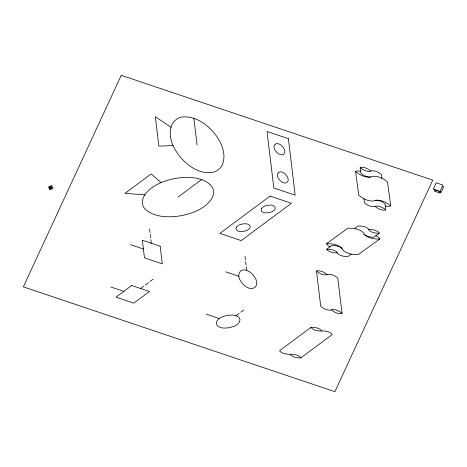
<?xml version="1.0" encoding="UTF-8"?>
<svg xmlns="http://www.w3.org/2000/svg" width="467" height="467" viewBox="0 0 467 467"><rect width="100%" height="100%" fill="white"/><g stroke="black" fill="none" stroke-linecap="round" stroke-linejoin="round"><path stroke-width="0.7" d="M49.8 188.172L50.378 186.923M51.218 188.645L51.796 187.401M178.032 197.109L201.557 179.62A26.415 23.683 -21.4 0 1 210.459 184.944A12.527 11.231 -21.4 0 1 212.03 198.026A26.415 23.683 -21.4 0 1 204.739 206.093A41.37 37.091 -21.4 0 1 194.36 211.884A62.502 56.034 -21.4 0 1 165.838 216.711A41.37 37.091 -21.4 0 1 154.513 214.604A28.049 25.148 -21.4 0 1 145.056 208.947A10.058 9.019 -21.4 0 1 142.517 203.127A12.527 11.231 -21.4 0 1 144.034 196.198A26.415 23.683 -21.4 0 1 151.331 188.125A41.37 37.091 -21.4 0 1 161.71 182.34A62.502 56.034 -21.4 0 1 190.232 177.507A41.37 37.091 -21.4 0 1 201.557 179.62M140.59 288.507L143.731 286.178M145.295 285.01L148.436 282.675M150 281.508L153.141 279.178M236.016 315.721A8.803 7.892 -21.4 0 1 238.981 317.496L240.009 319.545L239.507 321.856A8.803 7.892 -21.4 0 1 237.073 324.547A13.788 12.364 -21.4 0 1 233.611 326.474L228.923 327.793L224.107 328.085A13.788 12.364 -21.4 0 1 220.331 327.385A9.352 8.383 -21.4 0 1 217.178 325.499L216.332 323.555L216.84 321.243A8.803 7.892 -21.4 0 1 219.268 318.558A13.788 12.364 -21.4 0 1 222.73 316.626L227.423 315.313L232.239 315.015A13.788 12.364 -21.4 0 1 236.016 315.721L239.151 313.386M240.715 312.219L243.856 309.89M351.196 254.077L347.927 256.511A25.002 22.416 -21.4 0 1 345.86 256.494A16.549 14.839 -21.4 0 1 341.33 255.647A11.22 10.058 -21.4 0 1 337.548 253.388L337.32 252.863A25.002 22.416 -21.4 0 1 335.253 252.845A16.549 14.839 -21.4 0 1 330.724 251.999A11.22 10.058 -21.4 0 1 326.941 249.74L326.731 249.267L331.751 245.531A25.002 22.416 -21.4 0 1 333.94 245.549A16.549 14.839 -21.4 0 1 338.47 246.389A10.566 9.474 -21.4 0 1 342.031 248.52M354.506 228.614L358.026 225.993A25.002 22.416 -21.4 0 1 360.308 226.005A16.549 14.839 -21.4 0 1 364.838 226.851A10.566 9.474 -21.4 0 1 368.399 228.982L368.912 230.062A11.22 10.058 -21.4 0 0 372.695 232.327A16.549 14.839 -21.4 0 0 377.225 233.167A25.002 22.416 -21.4 0 0 379.292 233.185L378.988 232.578A10.566 9.474 -21.4 0 0 375.427 230.447A16.549 14.839 -21.4 0 0 370.897 229.601A25.002 22.416 -21.4 0 0 368.708 229.589M379.292 233.185L373.851 237.236A25.002 22.416 -21.4 0 1 372.362 237.207A16.549 14.839 -21.4 0 1 367.827 236.36A11.22 10.058 -21.4 0 1 364.05 234.101M321.629 330.963L321.325 330.35A10.566 9.474 -21.4 0 0 317.764 328.219A16.549 14.839 -21.4 0 0 313.229 327.379A25.002 22.416 -21.4 0 0 310.946 327.367L279.657 350.635L279.861 351.114A11.22 10.058 -21.4 0 0 283.644 353.373A16.549 14.839 -21.4 0 0 288.174 354.219A25.002 22.416 -21.4 0 0 290.24 354.237L290.468 354.757A11.22 10.058 -21.4 0 0 294.251 357.022A16.549 14.839 -21.4 0 0 298.781 357.868A25.002 22.416 -21.4 0 0 300.847 357.885L332.218 334.559L331.909 333.952A10.566 9.474 -21.4 0 0 328.348 331.821A16.549 14.839 -21.4 0 0 323.818 330.975A25.002 22.416 -21.4 0 0 321.629 330.963A25.002 22.416 -21.4 0 1 319.562 330.945A16.549 14.839 -21.4 0 1 315.032 330.099A11.22 10.058 -21.4 0 1 311.25 327.84L311.04 327.367M375.877 235.724A15.849 14.208 -21.4 0 1 379.262 238.106L379.724 239.022L358.253 254.603A37.5 33.618 -21.4 0 1 355.148 254.573A24.821 22.253 -21.4 0 1 348.353 253.312A16.83 15.09 -21.4 0 1 342.679 249.915L341.879 248.216A15.849 14.208 -21.4 0 0 336.538 245.023A24.821 22.253 -21.4 0 0 329.743 243.756A37.5 33.618 -21.4 0 0 326.456 243.733L326.766 244.445A16.83 15.09 -21.4 0 0 330.041 246.804M326.456 243.733L347.822 228.235A37.5 33.618 -21.4 0 1 351.242 228.252A24.821 22.253 -21.4 0 1 358.043 229.519A15.849 14.208 -21.4 0 1 363.384 232.712L364.149 234.335A16.83 15.09 -21.4 0 0 369.823 237.726A24.821 22.253 -21.4 0 0 376.618 238.993A37.5 33.618 -21.4 0 0 379.724 239.022M370.78 176.987A10.566 9.474 -21.4 0 1 366.472 176.468A16.549 14.839 -21.4 0 1 362.485 174.448A25.002 22.416 -21.4 0 1 360.874 173.187L360.197 167.536L360.728 167.309A11.22 10.058 -21.4 0 1 365.305 167.857A16.549 14.839 -21.4 0 1 369.286 169.883A25.002 22.416 -21.4 0 1 370.816 171.074L371.399 170.823A11.22 10.058 -21.4 0 1 375.976 171.371A16.549 14.839 -21.4 0 1 379.957 173.391A25.002 22.416 -21.4 0 1 381.486 174.582L381.924 178.266M385.263 206.04A15.849 14.208 -21.4 0 0 389.641 206.274L390.71 205.871A37.5 33.618 -21.4 0 0 388.421 204.085A24.821 22.253 -21.4 0 0 382.444 201.055A16.83 15.09 -21.4 0 0 375.579 200.232L373.723 200.968A15.849 14.208 -21.4 0 1 367.26 200.191A24.821 22.253 -21.4 0 1 361.277 197.162A37.5 33.618 -21.4 0 1 358.767 195.177L355.568 171.418L356.362 171.08A16.83 15.09 -21.4 0 1 360.647 171.261M375.112 206.35L375.637 206.122A11.22 10.058 -21.4 0 1 380.214 206.671A16.549 14.839 -21.4 0 1 384.201 208.696A25.002 22.416 -21.4 0 1 385.724 209.887L385.012 210.15A10.566 9.474 -21.4 0 1 380.704 209.636A16.549 14.839 -21.4 0 1 376.717 207.617A25.002 22.416 -21.4 0 1 375.112 206.35L374.4 206.618A10.566 9.474 -21.4 0 1 370.092 206.099A16.549 14.839 -21.4 0 1 366.105 204.079A25.002 22.416 -21.4 0 1 364.429 202.754L363.951 198.79M316.486 271.035L317.011 270.813A11.22 10.058 -21.4 0 1 321.588 271.362A16.549 14.839 -21.4 0 1 325.575 273.382A25.002 22.416 -21.4 0 1 327.098 274.573L327.688 274.322A11.22 10.058 -21.4 0 1 332.259 274.87A16.549 14.839 -21.4 0 1 336.246 276.896A25.002 22.416 -21.4 0 1 337.769 278.087L342.007 313.386L341.301 313.655A10.566 9.474 -21.4 0 1 336.993 313.135A16.549 14.839 -21.4 0 1 333.006 311.115A25.002 22.416 -21.4 0 1 331.395 309.849L330.683 310.117A10.566 9.474 -21.4 0 1 326.375 309.603A16.549 14.839 -21.4 0 1 322.388 307.578A25.002 22.416 -21.4 0 1 320.712 306.259L316.486 271.035A25.002 22.416 -21.4 0 0 318.091 272.302A16.549 14.839 -21.4 0 0 322.078 274.322A10.566 9.474 -21.4 0 0 326.386 274.841L327.098 274.573M331.395 309.849L331.926 309.627A11.22 10.058 -21.4 0 1 336.497 310.176A16.549 14.839 -21.4 0 1 340.484 312.195A25.002 22.416 -21.4 0 1 342.007 313.386M370.816 171.074L370.103 171.336A10.566 9.474 -21.4 0 1 365.795 170.823A16.549 14.839 -21.4 0 1 361.808 168.797A25.002 22.416 -21.4 0 1 360.197 167.536M173.094 145.634L158.862 146.101L155.33 116.68L171.021 127.269M144.928 194.786L124.987 193.379L151.127 173.94L161.144 182.568M442.313 186.403L443.65 186.853L440.988 192.608L439.651 192.159L442.914 185.072L436.236 182.825L433.3 189.17L439.978 191.417M50.471 186.928L51.726 187.349M225.754 271.841L238.847 276.248A13.788 12.364 -21.4 0 0 239.828 279.669L242.204 283.364L245.484 286.382A13.788 12.364 -21.4 0 0 248.806 288.063A8.803 7.892 -21.4 0 0 252.396 288.495L254.789 287.596L256.272 285.617A8.803 7.892 -21.4 0 0 256.652 282.231A13.788 12.364 -21.4 0 0 255.665 278.811L253.295 275.116L250.008 272.098A13.788 12.364 -21.4 0 0 246.687 270.416A9.352 8.383 -21.4 0 0 242.875 269.955L240.703 270.883L239.227 272.862A8.803 7.892 -21.4 0 0 238.847 276.248M130.334 244.626L143.427 249.034M206.18 314.151L219.268 318.558M110.755 286.942L123.848 291.344M337.32 252.863L337.016 252.256A10.566 9.474 -21.4 0 0 333.45 250.125A16.549 14.839 -21.4 0 0 328.92 249.279A25.002 22.416 -21.4 0 0 326.731 249.267M300.847 357.885L300.544 357.273A10.566 9.474 -21.4 0 0 296.983 355.142A16.549 14.839 -21.4 0 0 292.453 354.301A25.002 22.416 -21.4 0 0 290.264 354.284M390.71 205.871L387.499 181.984A37.5 33.618 -21.4 0 0 385.211 180.198A24.821 22.253 -21.4 0 0 379.233 177.168A16.83 15.09 -21.4 0 0 372.374 176.345L370.424 177.121A15.849 14.208 -21.4 0 1 363.962 176.345A24.821 22.253 -21.4 0 1 357.985 173.315A37.5 33.618 -21.4 0 1 355.568 171.418M385.724 209.887L384.989 203.758A25.002 22.416 -21.4 0 0 383.88 202.912A16.549 14.839 -21.4 0 0 379.893 200.892A11.22 10.058 -21.4 0 0 375.316 200.343M244.994 256.295L245.414 259.821M245.63 261.59L246.051 265.116M246.267 266.885L246.687 270.416M193.893 118.361A41.37 37.091 -21.4 0 1 203.863 123.416A62.502 56.034 -21.4 0 1 220.827 143.556A41.37 37.091 -21.4 0 1 223.781 153.824A26.415 23.683 -21.4 0 1 222.648 163.97A12.527 11.231 -21.4 0 1 211.026 172.609A26.415 23.683 -21.4 0 1 200.255 171.319A41.37 37.091 -21.4 0 1 190.291 166.264A62.502 56.034 -21.4 0 1 173.321 146.13A41.37 37.091 -21.4 0 1 170.373 135.856A26.415 23.683 -21.4 0 1 171.506 125.716A12.527 11.231 -21.4 0 1 175.942 119.768A10.058 9.019 -21.4 0 1 182.463 116.989A28.049 25.148 -21.4 0 1 193.893 118.361L197.074 144.84M149.568 229.081L149.995 232.613M150.205 234.376L150.631 237.907M150.841 239.67L151.267 243.202M236.308 227.482L236.004 228.865L236.512 230.033A5.61 5.032 -21.4 0 0 238.403 231.165A8.272 7.419 -21.4 0 0 240.668 231.585L243.558 231.41L246.372 230.616A8.272 7.419 -21.4 0 0 248.45 229.46A5.283 4.734 -21.4 0 0 249.909 227.843L250.213 226.46L249.594 225.228A5.283 4.734 -21.4 0 0 247.814 224.166A8.272 7.419 -21.4 0 0 245.549 223.746L242.659 223.921L239.84 224.709A8.272 7.419 -21.4 0 0 237.767 225.865A5.283 4.734 -21.4 0 0 236.308 227.482M261.397 208.819L261.094 210.208L261.602 211.37A5.61 5.032 -21.4 0 0 263.493 212.503A8.272 7.419 -21.4 0 0 265.758 212.923L268.648 212.748L271.461 211.96A8.272 7.419 -21.4 0 0 273.539 210.798A5.283 4.734 -21.4 0 0 274.999 209.187L275.302 207.797L274.684 206.572A5.283 4.734 -21.4 0 0 272.903 205.503A8.272 7.419 -21.4 0 0 270.638 205.083L267.749 205.258L264.935 206.052A8.272 7.419 -21.4 0 0 262.857 207.208A5.283 4.734 -21.4 0 0 261.397 208.819M49.123 186.502L48.545 187.746L52.473 189.065L53.051 187.822L49.123 186.502M51.049 185.679L49.298 189.468L50.547 189.888L52.298 186.105L51.049 185.679M121.227 75.321L23.35 286.872L334.897 391.679L432.775 180.128L121.227 75.321M434.771 189.783L434.182 191.05L440.025 193.017L440.614 191.75L434.771 189.783M275.18 144.192L274.292 145.383A5.283 4.734 -21.4 0 0 274.065 147.414A8.272 7.419 -21.4 0 0 274.654 149.463L276.079 151.682L278.046 153.491A8.272 7.419 -21.4 0 0 280.042 154.501A5.283 4.734 -21.4 0 0 282.196 154.764L283.632 154.221L284.52 153.036A5.283 4.734 -21.4 0 0 284.747 151.004A8.272 7.419 -21.4 0 0 284.158 148.95L282.733 146.737L280.76 144.922A8.272 7.419 -21.4 0 0 278.77 143.912A5.61 5.032 -21.4 0 0 276.482 143.638L275.18 144.192M278.571 172.434L277.684 173.625A5.283 4.734 -21.4 0 0 277.456 175.656A8.272 7.419 -21.4 0 0 278.046 177.711L279.47 179.923L281.443 181.733A8.272 7.419 -21.4 0 0 283.434 182.749A5.283 4.734 -21.4 0 0 285.588 183.006L287.024 182.469L287.911 181.278A5.283 4.734 -21.4 0 0 288.139 179.246A8.272 7.419 -21.4 0 0 287.549 177.191L286.125 174.979L284.152 173.164A8.272 7.419 -21.4 0 0 282.161 172.154A5.61 5.032 -21.4 0 0 279.873 171.879L278.571 172.434M131.688 285.512L116.009 297.175L133.813 303.165L149.493 291.501L131.688 285.512M270.066 196.082L219.881 233.401L241.241 240.587L291.426 203.268L270.066 196.082M288.39 138.681L267.031 131.496L273.814 187.979L295.173 195.165L288.39 138.681M160.169 246.197L142.365 240.207L144.484 257.86L162.288 263.849L160.169 246.197"/></g></svg>
